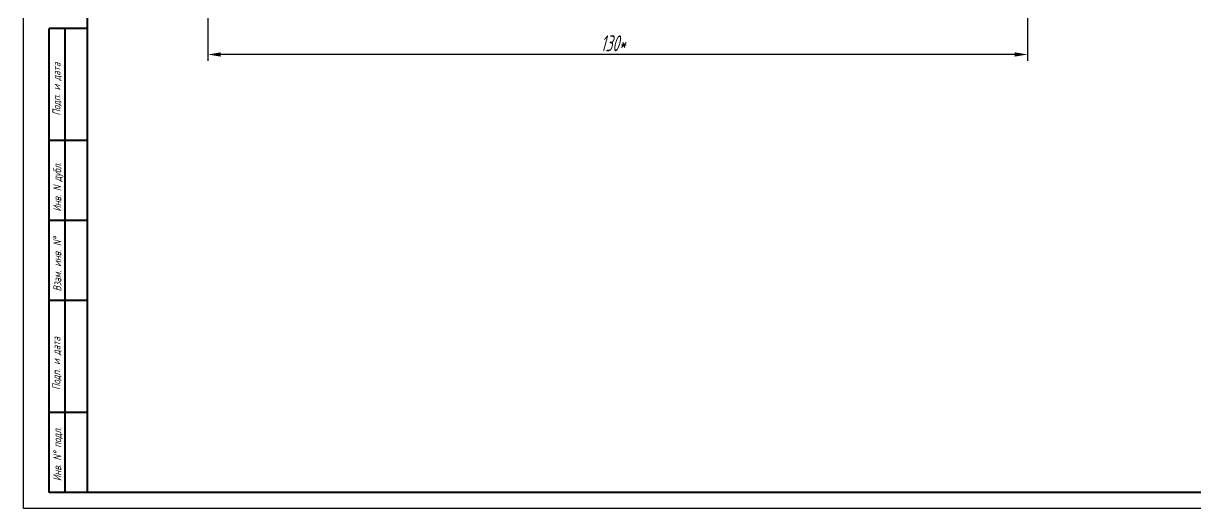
# Model space of a CAD drawing. Header units: millimetres. Extents: x 4478846 to 4492776, y 3796523 to 3799112.
# Drawn here: x 4489528.6 to 4489894.7, y 3797148.4 to 3797299.9 of the extents above; entities that cross this region are included whole.
import ezdxf

# ---------------------------------------------------------------- set-up
doc = ezdxf.new("R2010")
doc.units = ezdxf.units.MM
doc.layers.get('Defpoints').update_dxf_attribs({"color": 5})
doc.layers.add('dim', color=7, linetype='Continuous', lineweight=20)
doc.layers.add('Основная', color=7, linetype='Continuous', lineweight=40)
doc.layers.add('KONTUR', color=7, linetype='Continuous')
doc.layers.add('Текст', color=4, linetype='Continuous')
doc.styles.add('35', font='gostw.shx', dxfattribs={"width": 0.65, "oblique": 15, "height": 3.5})
doc.styles.add('5', font='gostw.shx', dxfattribs={"width": 0.75, "oblique": 15, "height": 5})
doc.styles.add('стиль1', font='romans.shx', dxfattribs={"width": 0.75, "oblique": 15, "height": 3.5})
doc.dimstyles.new('BUT$0', dxfattribs={"dimtxt": 3.5, "dimasz": 4, "dimexe": 2, "dimexo": 0, "dimgap": 1, "dimtad": 1, "dimdec": 4, "dimzin": 9, "dimdsep": 46, "dimtxsty": '35', "dimcen": 0, "dimclrd": 256, "dimclre": 256, "dimclrt": 256, "dimadec": 0, "dimazin": 0, "dimtfac": 0.7, "dimtdec": 4, "dimtmove": 0, "dimatfit": 0, "dimfxl": 1, "dimtolj": 1, "dimtzin": 9, "dimarcsym": 0})

# ---------------------------------------------------------------- blocks, each defined once
blk = doc.blocks.new('*D223')
at = {"layer": 'Defpoints', "color": 0, "transparency": 16777216}
for p in [(4489586.26, 3797524.32), (4489842.26, 3797524.32), (4489586.26, 3797290.23)]:
    blk.add_point(p, dxfattribs=at)
at = {"layer": 'dim', "lineweight": -2, "transparency": 16777216}
for p, q in [((4489586.26, 3797524.32), (4489586.26, 3797288.23)), ((4489842.26, 3797524.32), (4489842.26, 3797288.23)), ((4489838.26, 3797290.23), (4489590.26, 3797290.23))]:
    blk.add_line(p, q, dxfattribs=at)
at = {"layer": 'dim', "transparency": 16777216}
for points in [[(4489590.26, 3797290.9), (4489590.26, 3797289.57), (4489586.26, 3797290.23)], [(4489838.26, 3797290.9), (4489838.26, 3797289.57), (4489842.26, 3797290.23)]]:
    blk.add_solid(points, dxfattribs=at)
at = {"layer": 'dim', "transparency": 16777216, "insert": (4489712.78, 3797293.73), "char_height": 5, "attachment_point": 5, "style": '5'}
blk.add_mtext('\\A1;130*', dxfattribs=at)

msp = doc.modelspace()

# ---------------------------------------------------------------- linework, layer by layer
at = {"layer": 'KONTUR', "color": 7}
for p, q in [((4489528.64734, 3797148.38812), (4489528.64734, 3797568.38812)), ((4490125.64734, 3797148.38812), (4489528.64734, 3797148.38812))]:
    msp.add_line(p, q, dxfattribs=at)
at = {"layer": 'Основная', "color": 7}
for p, q in [((4489548.64734, 3797193.38812), (4489548.64734, 3797563.38812)), ((4489536.64734, 3797153.38812), (4489536.64734, 3797298.38812)), ((4489548.64734, 3797298.38812), (4489536.64734, 3797298.38812)), ((4489541.64734, 3797153.38812), (4489541.64734, 3797298.38812)), ((4489548.64734, 3797263.38812), (4489536.64734, 3797263.38812)), ((4489548.64734, 3797238.38812), (4489536.64734, 3797238.38812)), ((4489548.64734, 3797213.38812), (4489536.64734, 3797213.38812)), ((4489548.64734, 3797153.38812), (4489548.64734, 3797193.38812)), ((4489548.64734, 3797178.38812), (4489536.64734, 3797178.38812)), ((4490120.64734, 3797153.38812), (4489536.64734, 3797153.38812))]:
    msp.add_line(p, q, dxfattribs=at)

# ---------------------------------------------------------------- texts
at = {"layer": 'Текст', "color": 7, "style": 'стиль1', "oblique": 15, "width": 0.75}
for s, p in [('Подп. и дата', (4489540.2211, 3797271.15851)), ('Инв. N дубл.', (4489540.46573, 3797241.13361)), ('Взам. инв. N%%d', (4489540.46573, 3797216.20635)), ('Подп. и дата', (4489540.17088, 3797185.42177)), ('Инв. N%%d подл.', (4489540.46573, 3797156.95556))]:
    msp.add_text(s, height=2.5, rotation=90, dxfattribs=at).set_placement(p)

# ---------------------------------------------------------------- dimensions: what is measured, and where the dimension line sits
at = {"layer": 'dim'}
dim = msp.add_linear_dim(base=(4489586.26336, 3797290.23346), p1=(4489842.26336, 3797524.31577), p2=(4489586.26336, 3797524.31577), text='130*', dimstyle='BUT$0', override={"dimlfac": 0.5, "dimtxsty": '5'}, dxfattribs=at)
dim.commit()
dim.dimension.update_dxf_attribs({"geometry": '*D223', "text_midpoint": (4489712.78148, 3797290.23346), "dimtype": 160})

doc.saveas('drawing.dxf')
